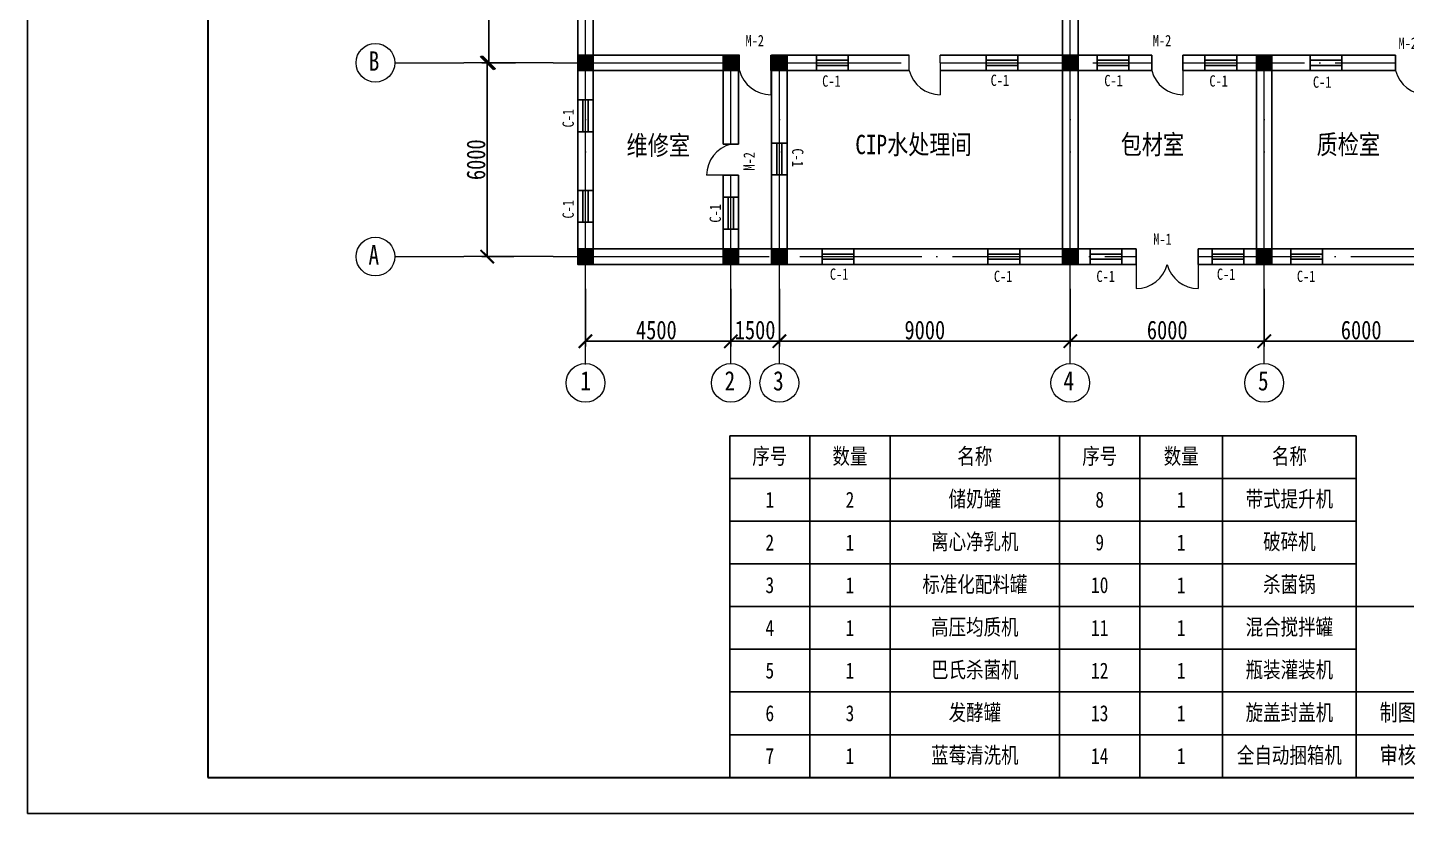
# Model space of a CAD drawing. Header units: millimetres. Extents: x 1522 to 2323, y 1329 to 1896.
# Drawn here: x 1522 to 2038, y 1329 to 1623 of the extents above; entities that cross this region are included whole.
import ezdxf

# ---------------------------------------------------------------- set-up
doc = ezdxf.new("R2010")
doc.units = ezdxf.units.MM
doc.header["$LTSCALE"] = 1.9
doc.linetypes.add('ACAD_ISO04W100', pattern=[30, 24, -3, 0, -3])
for name, color, linetype in [('C窗户', 6, 'Continuous'), ('Q墙体', 250, 'Continuous'), ('Z柱子', 250, 'Continuous')]:
    doc.layers.add(name, color=color, linetype=linetype)
for name, color, linetype, lineweight in [('D定位轴线', 1, 'ACAD_ISO04W100', 18), ('M门线', 250, 'Continuous', 18), ('Z轴号', 84, 'Continuous', 18), ('宽线', 7, 'Continuous', 30), ('文字', 250, 'Continuous', 18), ('标注', 30, 'Continuous', 18), ('设备', 250, 'Continuous', 18)]:
    doc.layers.add(name, color=color, linetype=linetype, lineweight=lineweight)
doc.styles.add('3', font='simfang.ttf', dxfattribs={"width": 0.8, "height": 3})
doc.styles.add('6', font='simfang.ttf', dxfattribs={"width": 0.8, "height": 6})
doc.styles.add('标注', font='simfang.ttf', dxfattribs={"width": 0.8})
doc.styles.add('窗户', font='simfang.ttf', dxfattribs={"width": 0.8, "height": 3.5})
doc.dimstyles.new('1-80', dxfattribs={"dimtxt": 7, "dimasz": 5, "dimexe": 2, "dimexo": 2, "dimtad": 1, "dimdsep": 46, "dimtxsty": '标注', "dimblk": 'ARCHTICK', "dimcen": 2.5, "dimadec": 0, "dimazin": 0, "dimtfac": 1, "dimtix": 1, "dimtmove": 0, "dimatfit": 3, "dimfxl": 10, "dimfxlon": 1, "dimarcsym": 0})

# ---------------------------------------------------------------- blocks, each defined once
blk = doc.blocks.new('无')
at = {"layer": 'Z柱子'}
h = blk.add_hatch(color=256, dxfattribs=at)
h.dxf.hatch_style = 1
h.paths.add_polyline_path([(2.44, -2.46), (2.44, 2.34), (-2.36, 2.34), (-2.36, -2.46)])
blk.add_lwpolyline([(-2.36, 2.34), (2.44, 2.34), (2.44, -2.46), (-2.36, -2.46)], close=True, dxfattribs=at)
blk = doc.blocks.new('*T2')
at = {"color": 0, "lineweight": -2, "transparency": 16777216}
for p, q in [((0, 0), (291.06, 0)), ((0, 0), (0, -32)), ((135.135, 0), (135.135, -32)), ((166.32, 0), (166.32, -32)), ((218.295, 0), (218.295, -32)), ((249.48, 0), (249.48, -16)), ((291.06, 0), (291.06, -32)), ((135.135, -16), (291.06, -16)), ((0, -32), (291.06, -32))]:
    blk.add_line(p, q, dxfattribs=at)
at = {"color": 0, "linetype": 'ByBlock', "lineweight": -2, "transparency": 16777216}
for p, q in [((0, -32), (0, -64)), ((31.185, -32), (31.185, -64)), ((83.16, -32), (83.16, -64)), ((135.135, -32), (135.135, -64)), ((0, -48), (135.135, -48)), ((0, -64), (135.135, -64))]:
    blk.add_line(p, q, dxfattribs=at)
at = {"color": 0, "linetype": 'ByBlock', "lineweight": 30, "transparency": 16777216}
for p in [(291.06, -32), (135.135, -64)]:
    blk.add_line(p, (291.06, -64), dxfattribs=at)
at = {"color": 0, "lineweight": 30, "transparency": 16777216, "attachment_point": 5}
for s, insert, char_height, width, style in [('学号', (150.7275, -8), 6.237, 24.948, '3'), ('2209014301', (192.3075, -8), 6.237, 45.738, '3'), ('比例', (233.8875, -8), 6.237, 24.948, '3'), ('1:100', (270.27, -8), 6.237, 35.343, '3'), ('生产车间平面图', (67.5675, -16), 12, 128.898, '6'), ('数量', (150.7275, -24), 6.237, 24.948, '3'), ('共 3 张第 2 张', (254.6775, -24), 6.237, 66.528, '3'), ('3', (192.3075, -24), 6.237, 45.738, '3'), ('制图', (15.5925, -40), 6.237, 24.948, '3'), ('王华杰', (57.1725, -40), 6.237, 45.738, '3'), ('2026.5.10', (109.1475, -40), 6.237, 45.738, '3'), ('食品科学与工程3班', (213.0975, -48), 12, 149.688, '3'), ('审核', (15.5925, -56), 6.237, 24.948, '3'), ('郭梅', (57.1725, -56), 6.237, 45.738, '3'), ('2026.5.17', (109.1475, -56), 6.237, 45.738, '3')]:
    blk.add_mtext(s, dxfattribs=dict(at, insert=insert, char_height=char_height, width=width, style=style))
blk = doc.blocks.new('_ArchTick')
at = {"color": 0, "linetype": 'ByBlock', "const_width": 0.15}
blk.add_lwpolyline([(-0.5, -0.5), (0.5, 0.5)], dxfattribs=at)
blk = doc.blocks.new('*D12')
at = {"layer": 'Defpoints', "color": 0, "transparency": 16777216}
for p in [(1693.65, 1610.2), (1730.44, 1610.2), (1730.44, 1537.6)]:
    blk.add_point(p, dxfattribs=at)
at = {"layer": '标注', "color": 0, "lineweight": -2, "transparency": 16777216}
for p, q in [((1703.65, 1610.2), (1691.65, 1610.2)), ((1693.65, 1537.6), (1693.65, 1610.2)), ((1703.65, 1537.6), (1691.65, 1537.6))]:
    blk.add_line(p, q, dxfattribs=at)
at = {"layer": '标注', "color": 0, "lineweight": -2, "transparency": 16777216, "xscale": 5, "yscale": 5, "zscale": 5}
for p, rotation in [((1693.65, 1610.2), 90), ((1693.65, 1537.6), 270)]:
    blk.add_blockref('_ArchTick', p, dxfattribs=dict(at, rotation=rotation))
at = {"layer": '标注', "color": 0, "transparency": 16777216, "insert": (1689.48, 1573.9), "char_height": 7, "attachment_point": 5, "rotation": 90, "style": '标注'}
blk.add_mtext('6000', dxfattribs=at)
blk = doc.blocks.new('*D13')
at = {"layer": 'Defpoints', "color": 0, "transparency": 16777216}
for p in [(1694.23, 1682.8), (1730.44, 1682.8), (1730.44, 1610.2)]:
    blk.add_point(p, dxfattribs=at)
at = {"layer": '标注', "color": 0, "lineweight": -2, "transparency": 16777216}
for p, q in [((1704.23, 1682.8), (1692.23, 1682.8)), ((1694.23, 1610.2), (1694.23, 1682.8)), ((1704.23, 1610.2), (1692.23, 1610.2))]:
    blk.add_line(p, q, dxfattribs=at)
at = {"layer": '标注', "color": 0, "lineweight": -2, "transparency": 16777216, "xscale": 5, "yscale": 5, "zscale": 5}
for p, rotation in [((1694.23, 1682.8), 90), ((1694.23, 1610.2), 270)]:
    blk.add_blockref('_ArchTick', p, dxfattribs=dict(at, rotation=rotation))
at = {"layer": '标注', "color": 0, "transparency": 16777216, "insert": (1690.06, 1646.5), "char_height": 7, "attachment_point": 5, "rotation": 90, "style": '标注'}
blk.add_mtext('6000', dxfattribs=at)
blk = doc.blocks.new('*D16')
at = {"layer": 'Defpoints', "color": 0, "transparency": 16777216}
for p in [(1730.44, 1537.6), (1784.87, 1537.6), (1784.87, 1505.9)]:
    blk.add_point(p, dxfattribs=at)
at = {"layer": '标注', "color": 0, "lineweight": -2, "transparency": 16777216}
for p, q in [((1730.44, 1515.9), (1730.44, 1503.9)), ((1784.87, 1515.9), (1784.87, 1503.9)), ((1730.44, 1505.9), (1784.87, 1505.9))]:
    blk.add_line(p, q, dxfattribs=at)
at = {"layer": '标注', "color": 0, "lineweight": -2, "transparency": 16777216, "xscale": 5, "yscale": 5, "zscale": 5, "rotation": 180}
blk.add_blockref('_ArchTick', (1730.44, 1505.9), dxfattribs=at)
at = {"layer": '标注', "color": 0, "lineweight": -2, "transparency": 16777216, "xscale": 5, "yscale": 5, "zscale": 5}
blk.add_blockref('_ArchTick', (1784.87, 1505.9), dxfattribs=at)
at = {"layer": '标注', "color": 0, "transparency": 16777216, "insert": (1756.98, 1510.06), "char_height": 7, "attachment_point": 5, "style": '标注'}
blk.add_mtext('4500', dxfattribs=at)
blk = doc.blocks.new('*D17')
at = {"layer": 'Defpoints', "color": 0, "transparency": 16777216}
for p in [(1784.87, 1537.6), (1803.02, 1537.6), (1803.02, 1505.9)]:
    blk.add_point(p, dxfattribs=at)
at = {"layer": '标注', "color": 0, "lineweight": -2, "transparency": 16777216}
for p, q in [((1784.87, 1515.9), (1784.87, 1503.9)), ((1803.02, 1515.9), (1803.02, 1503.9)), ((1784.87, 1505.9), (1803.02, 1505.9))]:
    blk.add_line(p, q, dxfattribs=at)
at = {"layer": '标注', "color": 0, "lineweight": -2, "transparency": 16777216, "xscale": 5, "yscale": 5, "zscale": 5, "rotation": 180}
blk.add_blockref('_ArchTick', (1784.87, 1505.9), dxfattribs=at)
at = {"layer": '标注', "color": 0, "lineweight": -2, "transparency": 16777216, "xscale": 5, "yscale": 5, "zscale": 5}
blk.add_blockref('_ArchTick', (1803.02, 1505.9), dxfattribs=at)
at = {"layer": '标注', "color": 0, "transparency": 16777216, "insert": (1793.94, 1510.06), "char_height": 7, "attachment_point": 5, "style": '标注'}
blk.add_mtext('1500', dxfattribs=at)
blk = doc.blocks.new('*D18')
at = {"layer": 'Defpoints', "color": 0, "transparency": 16777216}
for p in [(1803.02, 1537.6), (1911.92, 1537.6), (1911.92, 1505.9)]:
    blk.add_point(p, dxfattribs=at)
at = {"layer": '标注', "color": 0, "lineweight": -2, "transparency": 16777216}
for p, q in [((1803.02, 1515.9), (1803.02, 1503.9)), ((1911.92, 1515.9), (1911.92, 1503.9)), ((1803.02, 1505.9), (1911.92, 1505.9))]:
    blk.add_line(p, q, dxfattribs=at)
at = {"layer": '标注', "color": 0, "lineweight": -2, "transparency": 16777216, "xscale": 5, "yscale": 5, "zscale": 5, "rotation": 180}
blk.add_blockref('_ArchTick', (1803.02, 1505.9), dxfattribs=at)
at = {"layer": '标注', "color": 0, "lineweight": -2, "transparency": 16777216, "xscale": 5, "yscale": 5, "zscale": 5}
blk.add_blockref('_ArchTick', (1911.92, 1505.9), dxfattribs=at)
at = {"layer": '标注', "color": 0, "transparency": 16777216, "insert": (1857.47, 1510.06), "char_height": 7, "attachment_point": 5, "style": '标注'}
blk.add_mtext('9000', dxfattribs=at)
blk = doc.blocks.new('*D19')
at = {"layer": 'Defpoints', "color": 0, "transparency": 16777216}
for p in [(1911.92, 1537.6), (1984.52, 1537.6), (1984.52, 1505.9)]:
    blk.add_point(p, dxfattribs=at)
at = {"layer": '标注', "color": 0, "lineweight": -2, "transparency": 16777216}
for p, q in [((1911.92, 1515.9), (1911.92, 1503.9)), ((1984.52, 1515.9), (1984.52, 1503.9)), ((1911.92, 1505.9), (1984.52, 1505.9))]:
    blk.add_line(p, q, dxfattribs=at)
at = {"layer": '标注', "color": 0, "lineweight": -2, "transparency": 16777216, "xscale": 5, "yscale": 5, "zscale": 5, "rotation": 180}
blk.add_blockref('_ArchTick', (1911.92, 1505.9), dxfattribs=at)
at = {"layer": '标注', "color": 0, "lineweight": -2, "transparency": 16777216, "xscale": 5, "yscale": 5, "zscale": 5}
blk.add_blockref('_ArchTick', (1984.52, 1505.9), dxfattribs=at)
at = {"layer": '标注', "color": 0, "transparency": 16777216, "insert": (1948.22, 1510.06), "char_height": 7, "attachment_point": 5, "style": '标注'}
blk.add_mtext('6000', dxfattribs=at)
blk = doc.blocks.new('*D20')
at = {"layer": 'Defpoints', "color": 0, "transparency": 16777216}
for p in [(1984.52, 1537.6), (2057.12, 1537.6), (2057.12, 1505.9)]:
    blk.add_point(p, dxfattribs=at)
at = {"layer": '标注', "color": 0, "lineweight": -2, "transparency": 16777216}
for p, q in [((1984.52, 1515.9), (1984.52, 1503.9)), ((2057.12, 1515.9), (2057.12, 1503.9)), ((1984.52, 1505.9), (2057.12, 1505.9))]:
    blk.add_line(p, q, dxfattribs=at)
at = {"layer": '标注', "color": 0, "lineweight": -2, "transparency": 16777216, "xscale": 5, "yscale": 5, "zscale": 5, "rotation": 180}
blk.add_blockref('_ArchTick', (1984.52, 1505.9), dxfattribs=at)
at = {"layer": '标注', "color": 0, "lineweight": -2, "transparency": 16777216, "xscale": 5, "yscale": 5, "zscale": 5}
blk.add_blockref('_ArchTick', (2057.12, 1505.9), dxfattribs=at)
at = {"layer": '标注', "color": 0, "transparency": 16777216, "insert": (2020.82, 1510.06), "char_height": 7, "attachment_point": 5, "style": '标注'}
blk.add_mtext('6000', dxfattribs=at)
blk = doc.blocks.new('*T28')
at = {"color": 0, "lineweight": -2, "transparency": 16777216}
for p, q in [((0, 0), (234.5, 0)), ((0, 0), (0, -128)), ((30, 0), (30, -128)), ((60, 0), (60, -128)), ((123.5, 0), (123.5, -128)), ((153.5, 0), (153.5, -128)), ((184.5, 0), (184.5, -128)), ((234.5, 0), (234.5, -128)), ((0, -16), (234.5, -16)), ((0, -32), (234.5, -32)), ((0, -48), (234.5, -48)), ((0, -64), (234.5, -64)), ((0, -80), (234.5, -80)), ((0, -96), (234.5, -96)), ((0, -112), (234.5, -112)), ((0, -128), (234.5, -128))]:
    blk.add_line(p, q, dxfattribs=at)
at = {"color": 0, "transparency": 16777216, "char_height": 6, "attachment_point": 5}
for s, insert, width, style in [('序号', (15, -8), 27, '6'), ('数量', (45, -8), 27, '6'), ('名称', (91.75, -8), 60.5, '6'), ('序号', (138.5, -8), 27, '6'), ('数量', (169, -8), 28, '6'), ('名称', (209.5, -8), 47, '6'), ('储奶罐', (91.75, -24), 60.5, '6'), ('带式提升机', (209.5, -24), 47, '6'), ('1', (15, -24), 27, '6'), ('2', (45, -24), 27, '6'), ('8', (138.5, -24), 27, '6'), ('1', (169, -24), 28, '6'), ('离心净乳机', (91.75, -40), 60.5, '6'), ('破碎机', (209.5, -40), 47, '6'), ('2', (15, -40), 27, '6'), ('1', (45, -40), 27, '6'), ('9', (138.5, -40), 27, '6'), ('1', (169, -40), 28, '6'), ('3', (15, -56), 27, '6'), ('1', (45, -56), 27, '6'), ('标准化配料罐', (91.75, -56), 60.5, '6'), ('10', (138.5, -56), 27, '6'), ('1', (169, -56), 28, '6'), ('杀菌锅', (209.5, -56), 47, '6'), ('4', (15, -72), 27, '6'), ('1', (45, -72), 27, '6'), ('高压均质机', (91.75, -72), 60.5, '6'), ('11', (138.5, -72), 27, '6'), ('1', (169, -72), 28, '6'), ('混合搅拌罐', (209.5, -72), 47, '6'), ('5', (15, -88), 27, '6'), ('1', (45, -88), 27, '6'), ('巴氏杀菌机', (91.75, -88), 60.5, '6'), ('12', (138.5, -88), 27, '6'), ('1', (169, -88), 28, '6'), ('瓶装灌装机', (209.5, -88), 47, '6'), ('6', (15, -104), 27, '6'), ('3', (45, -104), 27, '6'), ('发酵罐', (91.75, -104), 60.5, '6'), ('13', (138.5, -104), 27, '6'), ('1', (169, -104), 28, '6'), ('旋盖封盖机', (209.5, -104), 47, '6'), ('7', (15, -120), 27, '6'), ('1', (45, -120), 27, '6'), ('蓝莓清洗机', (91.75, -120), 60.5, '6'), ('14', (138.5, -120), 27, '3'), ('1', (169, -120), 28, '3'), ('全自动捆箱机', (209.5, -120), 47, '6')]:
    blk.add_mtext(s, dxfattribs=dict(at, insert=insert, width=width, style=style))

msp = doc.modelspace()

# ---------------------------------------------------------------- linework, layer by layer
for p, q in [((1521.598, 1896.003), (1521.598, 1329.003)), ((1521.598, 1329.003), (2323.498, 1329.003))]:
    msp.add_line(p, q)
at = {"layer": 'C窗户'}
for p, q in [((1816.866, 1613.107), (1816.866, 1610.203)), ((1816.866, 1613.107), (1828.788, 1613.107)), ((1816.866, 1611.171), (1828.788, 1611.171)), ((1828.788, 1613.107), (1828.788, 1610.203)), ((1880.376, 1613.107), (1880.376, 1610.203)), ((1880.376, 1613.107), (1892.298, 1613.107)), ((1880.376, 1611.171), (1892.298, 1611.171)), ((1892.298, 1613.107), (1892.298, 1610.203)), ((1921.948, 1613.107), (1921.948, 1610.203)), ((1921.948, 1613.107), (1933.87, 1613.107)), ((1921.948, 1611.171), (1933.87, 1611.171)), ((1933.87, 1613.107), (1933.87, 1610.203)), ((1962.332, 1613.107), (1962.332, 1610.203)), ((1962.332, 1613.107), (1974.254, 1613.107)), ((1962.332, 1611.171), (1974.254, 1611.171)), ((1974.254, 1613.107), (1974.254, 1610.203)), ((2001.69, 1613.107), (2001.69, 1610.203)), ((2001.69, 1613.107), (2013.612, 1613.107)), ((2001.69, 1611.171), (2013.612, 1611.171)), ((2013.612, 1613.107), (2013.612, 1610.203)), ((1816.866, 1607.299), (1816.866, 1610.203)), ((1816.866, 1609.235), (1828.788, 1609.235)), ((1816.866, 1607.299), (1828.788, 1607.299)), ((1828.788, 1607.299), (1828.788, 1610.203)), ((1880.376, 1607.299), (1880.376, 1610.203)), ((1880.376, 1609.235), (1892.298, 1609.235)), ((1880.376, 1607.299), (1892.298, 1607.299)), ((1892.298, 1607.299), (1892.298, 1610.203)), ((1921.948, 1607.299), (1921.948, 1610.203)), ((1921.948, 1609.235), (1933.87, 1609.235)), ((1921.948, 1607.299), (1933.87, 1607.299)), ((1933.87, 1607.299), (1933.87, 1610.203)), ((1962.332, 1607.299), (1962.332, 1610.203)), ((1962.332, 1609.235), (1974.254, 1609.235)), ((1962.332, 1607.299), (1974.254, 1607.299)), ((1974.254, 1607.299), (1974.254, 1610.203)), ((2001.69, 1607.299), (2001.69, 1610.203)), ((2001.69, 1609.235), (2013.612, 1609.235)), ((2001.69, 1607.299), (2013.612, 1607.299)), ((2013.612, 1607.299), (2013.612, 1610.203)), ((1727.534, 1596.274), (1730.438, 1596.274)), ((1727.534, 1596.274), (1727.534, 1584.353)), ((1729.47, 1596.274), (1729.47, 1584.353)), ((1733.342, 1596.274), (1730.438, 1596.274)), ((1731.406, 1596.274), (1731.406, 1584.353)), ((1733.342, 1596.274), (1733.342, 1584.353)), ((1727.534, 1584.353), (1730.438, 1584.353)), ((1733.342, 1584.353), (1730.438, 1584.353)), ((1800.111, 1580.102), (1803.015, 1580.102)), ((1800.111, 1580.102), (1800.111, 1568.18)), ((1802.047, 1580.102), (1802.047, 1568.18)), ((1805.919, 1580.102), (1803.015, 1580.102)), ((1803.983, 1580.102), (1803.983, 1568.18)), ((1805.919, 1580.102), (1805.919, 1568.18)), ((1800.111, 1568.18), (1803.015, 1568.18)), ((1805.919, 1568.18), (1803.015, 1568.18)), ((1727.534, 1562.396), (1730.438, 1562.396)), ((1727.534, 1562.396), (1727.534, 1550.474)), ((1729.47, 1562.396), (1729.47, 1550.474)), ((1733.342, 1562.396), (1730.438, 1562.396)), ((1731.406, 1562.396), (1731.406, 1550.474)), ((1733.342, 1562.396), (1733.342, 1550.474)), ((1781.961, 1559.829), (1784.865, 1559.829)), ((1781.961, 1559.829), (1781.961, 1547.908)), ((1783.897, 1559.829), (1783.897, 1547.908)), ((1787.769, 1559.829), (1784.865, 1559.829)), ((1785.833, 1559.829), (1785.833, 1547.908)), ((1787.769, 1559.829), (1787.769, 1547.908)), ((1727.534, 1550.474), (1730.438, 1550.474)), ((1733.342, 1550.474), (1730.438, 1550.474)), ((1781.961, 1547.908), (1784.865, 1547.908)), ((1787.769, 1547.908), (1784.865, 1547.908)), ((1818.99, 1540.507), (1818.99, 1537.603)), ((1818.99, 1540.507), (1830.911, 1540.507)), ((1818.99, 1538.571), (1830.911, 1538.571)), ((1830.911, 1540.507), (1830.911, 1537.603)), ((1881.06, 1540.507), (1881.06, 1537.603)), ((1881.06, 1540.507), (1892.982, 1540.507)), ((1881.06, 1538.571), (1892.982, 1538.571)), ((1892.982, 1540.507), (1892.982, 1537.603)), ((1919.32, 1540.507), (1919.32, 1537.603)), ((1919.32, 1540.507), (1931.241, 1540.507)), ((1919.32, 1538.571), (1931.241, 1538.571)), ((1931.241, 1540.507), (1931.241, 1537.603)), ((1965.025, 1540.507), (1965.025, 1537.603)), ((1965.025, 1540.507), (1976.946, 1540.507)), ((1965.025, 1538.571), (1976.946, 1538.571)), ((1976.946, 1540.507), (1976.946, 1537.603)), ((1994.455, 1540.507), (1994.455, 1537.603)), ((1994.455, 1540.507), (2006.376, 1540.507)), ((1994.455, 1538.571), (2006.376, 1538.571)), ((2006.376, 1540.507), (2006.376, 1537.603)), ((1818.99, 1534.699), (1818.99, 1537.603)), ((1818.99, 1536.635), (1830.911, 1536.635)), ((1818.99, 1534.699), (1830.911, 1534.699)), ((1830.911, 1534.699), (1830.911, 1537.603)), ((1881.06, 1534.699), (1881.06, 1537.603)), ((1881.06, 1536.635), (1892.982, 1536.635)), ((1881.06, 1534.699), (1892.982, 1534.699)), ((1892.982, 1534.699), (1892.982, 1537.603)), ((1919.32, 1534.699), (1919.32, 1537.603)), ((1919.32, 1536.635), (1931.241, 1536.635)), ((1919.32, 1534.699), (1931.241, 1534.699)), ((1931.241, 1534.699), (1931.241, 1537.603)), ((1965.025, 1534.699), (1965.025, 1537.603)), ((1965.025, 1536.635), (1976.946, 1536.635)), ((1965.025, 1534.699), (1976.946, 1534.699)), ((1976.946, 1534.699), (1976.946, 1537.603)), ((1994.455, 1534.699), (1994.455, 1537.603)), ((1994.455, 1536.635), (2006.376, 1536.635)), ((1994.455, 1534.699), (2006.376, 1534.699)), ((2006.376, 1534.699), (2006.376, 1537.603))]:
    msp.add_line(p, q, dxfattribs=at)
at = {"layer": 'D定位轴线', "linetype": 'ACAD_ISO04W100'}
for p, q in [((1730.438, 1537.603), (1730.438, 1707.739)), ((1730.438, 1537.603), (1730.438, 1707.739)), ((1730.438, 1525.503), (1730.438, 1707.739)), ((1911.915, 1537.603), (1911.915, 1635.882)), ((1911.915, 1525.503), (1911.915, 1635.882)), ((1784.865, 1579.711), (1784.865, 1613.107)), ((1784.865, 1579.711), (1784.865, 1613.107)), ((1803.015, 1537.603), (1803.015, 1613.107)), ((1803.015, 1525.503), (1803.015, 1613.107)), ((1718.338, 1610.203), (1784.865, 1610.203)), ((1730.438, 1610.203), (1784.865, 1610.203)), ((1803.015, 1610.203), (1851.657, 1610.203)), ((1803.015, 1610.203), (1851.657, 1610.203)), ((1863.273, 1610.203), (1942.407, 1610.203)), ((1863.273, 1610.203), (1942.407, 1610.203)), ((1954.023, 1610.203), (2033.716, 1610.203)), ((1954.023, 1610.203), (2033.716, 1610.203)), ((1984.515, 1537.603), (1984.515, 1610.203)), ((1984.515, 1525.503), (1984.515, 1610.203)), ((1784.865, 1537.603), (1784.865, 1568.095)), ((1784.865, 1525.503), (1784.865, 1568.095)), ((1718.338, 1537.603), (1753.605, 1537.603)), ((1730.438, 1537.603), (1753.605, 1537.603)), ((1730.438, 1537.603), (1753.605, 1537.603)), ((1753.605, 1537.603), (1936.599, 1537.603)), ((1753.605, 1537.603), (1845.849, 1537.603)), ((1753.605, 1537.603), (1845.849, 1537.603)), ((1959.831, 1537.603), (2099.949, 1537.603)), ((1959.831, 1537.603), (2099.949, 1537.603)), ((1959.831, 1537.603), (2099.949, 1537.603))]:
    msp.add_line(p, q, dxfattribs=at)
at = {"layer": 'M门线'}
for p, q in [((1799.837, 1610.203), (1799.837, 1598.23)), ((1863.273, 1610.203), (1863.273, 1598.23)), ((1954.023, 1610.203), (1954.023, 1598.23)), ((1787.769, 1568.095), (1775.796, 1568.095)), ((1936.599, 1537.603), (1936.599, 1525.63)), ((1959.831, 1537.603), (1959.831, 1525.63))]:
    msp.add_line(p, q, dxfattribs=at)
for centre, radius, start, end in [((1799.98, 1610.62), 12.391, 195.54319, 269.33759), ((1863.273, 1610.203), 11.973, 194.03624, 270), ((1954.023, 1610.203), 11.973, 194.03624, 270), ((2045.332, 1610.203), 11.973, 194.03624, 270), ((1787.769, 1568.095), 11.973, 104.03624, 180), ((1936.599, 1537.603), 11.973, 270, 345.96376), ((1959.831, 1537.603), 11.973, 194.03624, 270)]:
    msp.add_arc(centre, radius, start, end, dxfattribs=at)
at = {"layer": 'Q墙体'}
for p, q in [((1727.534, 1534.699), (1727.534, 1707.739)), ((1733.342, 1613.107), (1733.342, 1679.899)), ((1909.011, 1613.107), (1909.011, 1635.882)), ((1914.819, 1613.107), (1914.819, 1635.882)), ((1733.342, 1613.107), (1781.961, 1613.107)), ((1787.769, 1579.711), (1787.769, 1613.107)), ((1800.111, 1613.107), (1800.111, 1540.507)), ((1805.919, 1613.107), (1851.657, 1613.107)), ((1863.273, 1613.107), (1909.011, 1613.107)), ((1914.819, 1613.107), (1942.407, 1613.107)), ((1942.407, 1607.299), (1942.407, 1613.107)), ((1954.023, 1607.299), (1954.023, 1613.107)), ((1954.023, 1613.107), (2033.716, 1613.107)), ((2033.716, 1607.299), (2033.716, 1613.107)), ((1733.342, 1607.299), (1781.961, 1607.299)), ((1733.342, 1540.507), (1733.342, 1607.299)), ((1781.961, 1579.711), (1781.961, 1607.299)), ((1805.919, 1607.299), (1805.919, 1540.507)), ((1805.919, 1607.299), (1851.657, 1607.299)), ((1863.273, 1607.299), (1909.011, 1607.299)), ((1909.011, 1540.507), (1909.011, 1607.299)), ((1914.819, 1540.507), (1914.819, 1607.299)), ((1914.819, 1607.299), (1942.407, 1607.299)), ((1954.023, 1607.299), (1981.611, 1607.299)), ((1981.611, 1540.507), (1981.611, 1607.299)), ((1987.419, 1540.507), (1987.419, 1607.299)), ((1987.419, 1607.299), (2033.716, 1607.299)), ((1781.961, 1579.711), (1787.769, 1579.711)), ((1781.961, 1540.507), (1781.961, 1568.095)), ((1781.961, 1568.095), (1787.769, 1568.095)), ((1787.769, 1540.507), (1787.769, 1568.095)), ((1753.605, 1540.507), (1733.342, 1540.507)), ((1781.961, 1540.507), (1753.605, 1540.507)), ((1800.111, 1540.507), (1787.769, 1540.507)), ((1845.849, 1540.507), (1805.919, 1540.507)), ((1909.011, 1540.507), (1845.849, 1540.507)), ((1936.599, 1540.507), (1914.819, 1540.507)), ((1936.599, 1534.699), (1936.599, 1540.507)), ((1981.611, 1540.507), (1959.831, 1540.507)), ((1959.831, 1534.699), (1959.831, 1540.507)), ((2015.007, 1540.507), (1987.419, 1540.507)), ((2054.211, 1540.507), (2015.007, 1540.507)), ((1753.605, 1534.699), (1727.534, 1534.699)), ((1845.849, 1534.699), (1753.605, 1534.699)), ((1936.599, 1534.699), (1845.849, 1534.699)), ((2015.007, 1534.699), (1959.831, 1534.699)), ((2099.949, 1534.699), (2015.007, 1534.699))]:
    msp.add_line(p, q, dxfattribs=at)
at = {"layer": 'Z轴号'}
for p, q in [((1659.068, 1610.203), (1684.876, 1610.203)), ((1659.068, 1537.603), (1684.876, 1537.603)), ((1730.438, 1497.126), (1730.438, 1525.503)), ((1784.865, 1497.544), (1784.865, 1525.503)), ((1803.015, 1497.544), (1803.015, 1525.503)), ((1911.915, 1497.544), (1911.915, 1525.503)), ((1984.515, 1497.544), (1984.515, 1525.503))]:
    msp.add_line(p, q, dxfattribs=at)
for centre in [(1651.808, 1610.203), (1651.808, 1537.603), (1730.438, 1490.284), (1784.865, 1490.284), (1803.015, 1490.284), (1911.915, 1490.284), (1984.515, 1490.284)]:
    msp.add_circle(centre, 7.26, dxfattribs=at)
at = {"layer": '宽线'}
for p, q in [((1589.098, 1882.503), (1589.098, 1342.503)), ((1589.098, 1342.503), (2309.998, 1342.503))]:
    msp.add_line(p, q, dxfattribs=at)
at = {"layer": '标注'}
for p, q in [((1718.338, 1610.203), (1684.876, 1610.203)), ((1718.338, 1537.603), (1684.876, 1537.603)), ((1730.438, 1525.503), (1730.438, 1505.94)), ((1784.865, 1525.503), (1784.865, 1505.94)), ((1803.015, 1525.503), (1803.015, 1505.94)), ((1911.915, 1525.503), (1911.915, 1505.94)), ((1984.515, 1525.503), (1984.515, 1505.94))]:
    msp.add_line(p, q, dxfattribs=at)
at = {"layer": '设备'}
for p, q in [((1851.657, 1607.299), (1851.657, 1613.107)), ((1863.273, 1610.203), (1863.273, 1613.107))]:
    msp.add_line(p, q, dxfattribs=at)
for points in [[(1787.769, 1607.299), (1788.043, 1607.299), (1788.043, 1613.102), (1787.769, 1613.107)], [(1800.111, 1607.299), (1799.837, 1607.299), (1799.837, 1613.102), (1800.111, 1613.107)]]:
    msp.add_lwpolyline(points, dxfattribs=at)

# ---------------------------------------------------------------- block references
for name, p in [('*T28', (1784.438, 1470.503)), ('*T2', (2018.938, 1406.503))]:
    msp.add_blockref(name, p)
at = {"layer": 'Z柱子', "xscale": 1.21, "yscale": 1.21, "zscale": 1.21}
for p in [(1730.389, 1610.275), (1784.817, 1610.275), (1802.967, 1610.275), (1911.867, 1610.275), (1984.467, 1610.275), (1730.389, 1537.675), (1784.817, 1537.675), (1802.967, 1537.675), (1911.867, 1537.675), (1984.467, 1537.675)]:
    msp.add_blockref('无', p, dxfattribs=at)

# ---------------------------------------------------------------- texts
at = {"layer": 'C窗户', "char_height": 4.235, "attachment_point": 1, "style": '窗户'}
for s, insert in [('M-2', (1790.351, 1620.643)), ('M-2', (1942.804, 1620.643)), ('M-2', (2034.798, 1619.651)), ('C-1', (1819.056, 1605.487)), ('C-1', (1882.122, 1605.763)), ('C-1', (1924.667, 1605.66)), ('C-1', (1963.996, 1605.522)), ('C-1', (2002.774, 1605.108)), ('M-1', (1942.991, 1546.262)), ('C-1', (1821.938, 1533.157)), ('C-1', (1966.822, 1533.112)), ('C-1', (1883.347, 1532.33)), ('C-1', (1921.711, 1532.33)), ('C-1', (1996.764, 1532.34))]:
    msp.add_mtext_dynamic_manual_height_columns(s, width=7.05006, gutter_width=17.5, heights=[0], dxfattribs=dict(at, insert=insert))
for s, insert, rotation in [('C-1', (1721.847, 1585.997), 90), ('M-2', (1789.568, 1569.838), 90), ('C-1', (1812.027, 1578.129), 270), ('C-1', (1721.847, 1551.873), 90), ('C-1', (1776.916, 1550.332), 90)]:
    msp.add_mtext_dynamic_manual_height_columns(s, width=7.05006, gutter_width=17.5, heights=[0], dxfattribs=dict(at, insert=insert, rotation=rotation))
at = {"layer": 'Z轴号', "char_height": 7.26, "attachment_point": 1, "style": '标注'}
for s, insert in [('\\pi1.0209;B', (1648.305, 1614.488)), ('\\pi0.92131;A', (1648.305, 1541.888)), ('\\pi1.7178;1', (1726.798, 1494.706)), ('\\pi1.2864;2', (1781.225, 1494.706)), ('\\pi1.3196;3', (1799.375, 1494.706)), ('\\pi1.1039;4', (1908.275, 1494.706)), ('\\pi1.3196;5', (1980.875, 1494.706))]:
    msp.add_mtext_dynamic_manual_height_columns(s, width=5.85845, gutter_width=17.5, heights=[6.85], dxfattribs=dict(at, insert=insert))
at = {"layer": '文字', "char_height": 7.26, "attachment_point": 1, "style": '标注'}
for s, width, insert in [('\\pi3.8509;维修室', 31.664, (1741.97, 1582.91)), ('\\pi6.7743;CIP水处理间', 58.61867, (1824.703, 1583.231)), ('\\pi17.411;包材室', 58.61867, (1913.363, 1583.231)), ('\\pi17.345;质检室', 58.61867, (1986.774, 1583.231))]:
    msp.add_mtext_dynamic_manual_height_columns(s, width=width, gutter_width=17.5, heights=[0], dxfattribs=dict(at, insert=insert))

# ---------------------------------------------------------------- dimensions: what is measured, and where the dimension line sits
at = {"layer": '标注'}
dim = msp.add_linear_dim(base=(1694.227, 1682.803), p1=(1730.438, 1610.203), p2=(1730.438, 1682.803), angle=90, text='6000', dimstyle='1-80', override={"dimtmove": 1}, dxfattribs=at)
dim.commit()
dim.dimension.update_dxf_attribs({"geometry": '*D13', "text_midpoint": (1690.062, 1646.503)})
dim = msp.add_linear_dim(base=(1693.649, 1610.203), p1=(1730.438, 1537.603), p2=(1730.438, 1610.203), angle=90, text='6000', dimstyle='1-80', dxfattribs=at)
dim.commit()
dim.dimension.update_dxf_attribs({"geometry": '*D12', "text_midpoint": (1693.649, 1573.903), "dimtype": 160})
dim = msp.add_linear_dim(base=(1784.865, 1505.898), p1=(1730.438, 1537.603), p2=(1784.865, 1537.603), text='4500', dimstyle='1-80', dxfattribs=at)
dim.commit()
dim.dimension.update_dxf_attribs({"geometry": '*D16', "text_midpoint": (1756.984, 1505.898), "dimtype": 160})
for base, p1, p2, text, picture, middle in [((1803.015, 1505.898), (1784.865, 1537.603), (1803.015, 1537.603), '1500', '*D17', (1793.94, 1510.063)), ((1911.915, 1505.898), (1803.015, 1537.603), (1911.915, 1537.603), '9000', '*D18', (1857.465, 1510.063)), ((1984.515, 1505.898), (1911.915, 1537.603), (1984.515, 1537.603), '6000', '*D19', (1948.215, 1510.063)), ((2057.115, 1505.898), (1984.515, 1537.603), (2057.115, 1537.603), '6000', '*D20', (2020.815, 1510.063))]:
    dim = msp.add_linear_dim(base=base, p1=p1, p2=p2, text=text, dimstyle='1-80', override={"dimtmove": 1}, dxfattribs=at)
    dim.commit()
    dim.dimension.update_dxf_attribs({"geometry": picture, "text_midpoint": middle})

doc.saveas('drawing.dxf')
